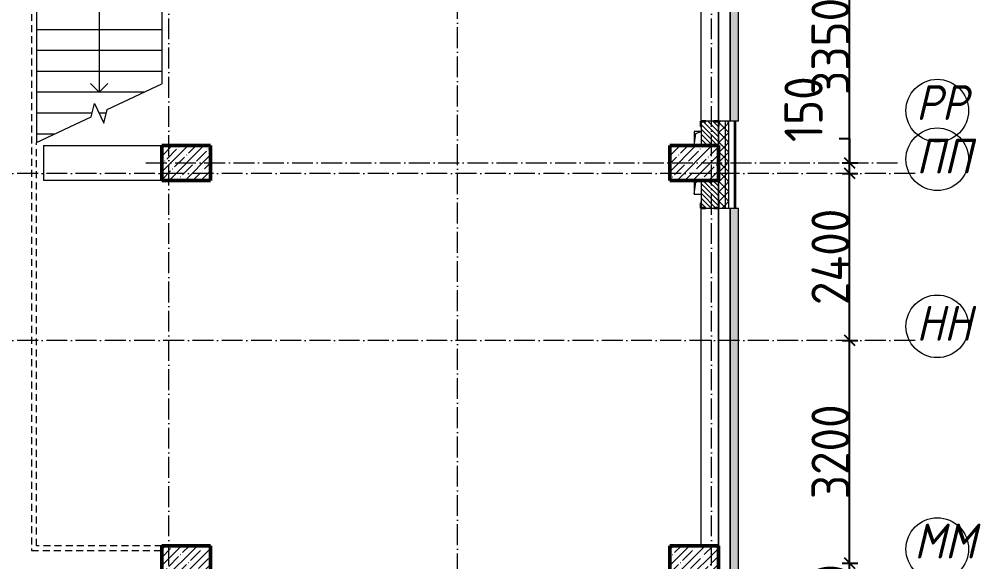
# Model space of a CAD drawing. Header units: millimetres. Extents: x -136833 to 49383, y -8033 to 344618.
# Drawn here: x -40233 to -26415, y 310198 to 317993 of the extents above; entities that cross this region are included whole.
import ezdxf

# ---------------------------------------------------------------- set-up
doc = ezdxf.new("R2010")
doc.units = ezdxf.units.MM
doc.linetypes.add('200_ШТРИХ_ш1п0_6_', pattern=[160, 100, -60])
doc.linetypes.add('50_200_ШТРИХ_1Т_ш5_п1_п1_', pattern=[700, 500, -100, 0, -100])
for name, color, linetype, lineweight in [('A-____-____-DIMS', 7, 'Continuous', 9), ('A-DETL-____-OTLN-3', 7, '200_ШТРИХ_ш1п0_6_', 9), ('A-GENM-____-MCUT', 7, 'Continuous', 25), ('A-GENM-____-OTLN', 7, 'Continuous', 9), ('A-GENM-____-OTLN-1', 7, 'Continuous', 25), ('A-GLAZ-____-OTLN', 7, 'Continuous', 9), ('A-WALL-____-MCUT', 7, 'Continuous', 13), ('A-WALL-____-MCUT-1', 7, 'Continuous', 9), ('A-WALL-____-OTLN', 7, 'Continuous', 9), ('A-WALL-____-PATT-1', 7, 'Continuous', 9), ('A-WALL-FNSH-MCUT-1', 7, 'Continuous', 9), ('S-COLS-____-MCUT', 7, 'Continuous', 50), ('S-COLS-____-OTLN', 7, 'Continuous', 9), ('S-GRID-____-IDEN', 7, 'Continuous', 9), ('S-GRID-____-OTLN-1', 7, '50_200_ШТРИХ_1Т_ш5_п1_п1_', 9), ('S-STRS-____-MBND', 7, 'Continuous', 9), ('S-STRS-____-OTLN-1', 7, 'Continuous', 9)]:
    doc.layers.add(name, color=color, linetype=linetype, lineweight=lineweight)
doc.layers.add('A-GLAZ-____-OTLN-1', color=7, linetype='Continuous', lineweight=9, true_color=0xc0c0c0)
doc.styles.add('ISOCPEUR_I_9', font='isocpeui.ttf', dxfattribs={"width": 0.9, "height": 250})
doc.styles.add('СПДС', font='isocpeur.ttf', dxfattribs={"width": 0.9})
doc.dimstyles.new('ISO-2_5_0_9К_БОЛЬШОЙ_ОСИ', dxfattribs={"dimscale": 304.8, "dimtxt": 248.995294, "dimasz": 0.492126, "dimexe": 0.393701, "dimexo": 0, "dimgap": 0, "dimtad": 1, "dimdec": 0, "dimzin": 0, "dimdsep": 46, "dimtxsty": 'ISOCPEUR_I_9', "dimblk1": 'OBLIQUE', "dimblk2": 'OBLIQUE', "dimsah": 1, "dimcen": 0.09, "dimdle": 0.393701, "dimazin": 0, "dimtfac": 1, "dimtdec": 4, "dimtix": 1, "dimtmove": 0, "dimatfit": 3, "dimfxl": 1, "dimtvp": 1, "dimtolj": 1, "dimtzin": 0, "dimarcsym": 2})
doc.dimstyles.new('ISO-2_5_0_9К_БОЛЬШОЙ_ОСИ_1', dxfattribs={"dimscale": 304.8, "dimtxt": 248.995294, "dimasz": 0.492126, "dimexe": 0.393701, "dimexo": 0, "dimgap": 0, "dimtad": 1, "dimdec": 0, "dimzin": 0, "dimdsep": 46, "dimtxsty": 'ISOCPEUR_I_9', "dimblk1": 'OBLIQUE', "dimblk2": 'OBLIQUE', "dimsah": 1, "dimcen": 0.09, "dimdle": 0.393701, "dimazin": 0, "dimtfac": 1, "dimtdec": 4, "dimtix": 1, "dimtmove": 1, "dimatfit": 3, "dimfxl": 1, "dimtvp": 1, "dimtolj": 1, "dimtzin": 0, "dimarcsym": 2})
pattern_1 = [(45, (-131434.41, 245796.49), (-70.71068, 70.71068), []), (135, (-131434.41, 245796.49), (-70.71068, -70.71068), [])]
pattern_2 = [(135, (-131434.413, 245796.486), (-35.35534, -35.35534), [])]

# ---------------------------------------------------------------- blocks, each defined once
blk = doc.blocks.new('BSC_Колонна _Прямоугольная - 500х700-V96-АР1_План отверстий 2 этажа в осях 1-64_Ю-ЯЯ')
at = {"layer": 'S-COLS-____-OTLN'}
h = blk.add_hatch(dxfattribs=at)
h.set_pattern_fill('FP_109', color=256, style=0, pattern_type=2)
h.set_pattern_definition([(315, (-64381.04, 93600), (114.04925, 114.04925), []), (315, (-64381.04, 93485.95), (114.04925, 114.04925), [201.613, -40.323, 3.353, -36.97])])
h.paths.add_polyline_path([(-250, 350), (-250, -350), (250, -350), (250, 350)], flags=0)
at = {"layer": 'S-COLS-____-MCUT'}
for p, q in [((250, 350), (-250, 350)), ((-250, 350), (-250, -350)), ((250, -350), (250, 350)), ((-250, -350), (250, -350))]:
    blk.add_line(p, q, dxfattribs=at)
blk = doc.blocks.new('BSC_Колонна _Прямоугольная - 500х700-V97-АР1_План отверстий 2 этажа в осях 1-64_Ю-ЯЯ')
at = {"layer": 'S-COLS-____-OTLN'}
h = blk.add_hatch(dxfattribs=at)
h.set_pattern_fill('FP_110', color=256, style=0, pattern_type=2)
h.set_pattern_definition([(315, (-70131.04, 93600), (114.04925, 114.04925), []), (315, (-70131.04, 93485.95), (114.04925, 114.04925), [201.613, -40.323, 3.353, -36.97])])
h.paths.add_polyline_path([(-250, -350), (250, -350), (250, 350), (-250, 350)], flags=0)
at = {"layer": 'S-COLS-____-MCUT'}
for p, q in [((250, 350), (-250, 350)), ((-250, 350), (-250, -350)), ((250, -350), (250, 350)), ((-250, -350), (250, -350))]:
    blk.add_line(p, q, dxfattribs=at)
blk = doc.blocks.new('BSC_Колонна _Прямоугольная - 500х700-V99-АР1_План отверстий 2 этажа в осях 1-64_Ю-ЯЯ')
at = {"layer": 'S-COLS-____-OTLN'}
h = blk.add_hatch(dxfattribs=at)
h.set_pattern_fill('FP_112', color=256, style=0, pattern_type=2)
h.set_pattern_definition([(315, (-70131.04, 100900), (114.04925, 114.04925), []), (315, (-70131.04, 100785.95), (114.04925, 114.04925), [201.613, -40.323, 3.353, -36.97])])
h.paths.add_polyline_path([(-250, 350), (-250, -350), (250, -350), (250, 350), (9, 350)], flags=0)
at = {"layer": 'S-COLS-____-MCUT'}
for p, q in [((250, 350), (-250, 350)), ((-250, 350), (-250, -350)), ((250, -350), (250, 350)), ((-250, -350), (250, -350))]:
    blk.add_line(p, q, dxfattribs=at)
blk = doc.blocks.new('BSC_Колонна _Прямоугольная - 500х700-V105-АР1_План отверстий 2 этажа в осях 1-64_Ю-ЯЯ')
at = {"layer": 'S-COLS-____-OTLN'}
h = blk.add_hatch(dxfattribs=at)
h.set_pattern_fill('FP_118', color=256, style=0, pattern_type=2)
h.set_pattern_definition([(315, (-64381.04, 100900), (114.04925, 114.04925), []), (315, (-64381.04, 100785.95), (114.04925, 114.04925), [201.613, -40.323, 3.353, -36.97])])
h.paths.add_polyline_path([(-250, 350), (-250, -350), (250, -350), (250, 350)], flags=0)
at = {"layer": 'S-COLS-____-MCUT'}
for p, q in [((250, 350), (-250, 350)), ((-250, 350), (-250, -350)), ((250, -350), (250, 350)), ((-250, -350), (250, -350))]:
    blk.add_line(p, q, dxfattribs=at)
blk = doc.blocks.new('Отлив_СКБ - Отлив витража_120_НВФ-31885687-АР1_План отверстий 2 этажа в осях 1-64_Ю-ЯЯ')
at = {"layer": 'A-GLAZ-____-OTLN-1'}
for points in [[(0, 0), (0, -2), (1800, -2), (1800, 0), (1023, 0)], [(0, -83), (0, -120), (1800, -120), (1800, -2), (0, -2), (0, -63)]]:
    blk.add_hatch(color=256, dxfattribs=at).paths.add_polyline_path(points, flags=0)
at = {"layer": 'A-GLAZ-____-OTLN'}
for p, q in [((0, 0), (1800, 0)), ((1800, -2), (0, -2)), ((0, -120), (0, -83)), ((0, -120), (1800, -120)), ((1800, -83), (1800, -120))]:
    blk.add_line(p, q, dxfattribs=at)
blk = doc.blocks.new('Фахверк_СКБ_Уголок - 250_2700-27497298-АР1_План отверстий 2 этажа в осях 1-64_Ю-ЯЯ')
at = {"layer": 'A-GENM-____-MCUT'}
for p, q in [((200, 181), (125, 181)), ((125, 181), (125, 106)), ((131, 106), (131, 175)), ((131, 175), (200, 175)), ((200, 175), (200, 181)), ((125, 106), (131, 106)), ((131, -6), (125, -6)), ((125, -6), (125, -81)), ((125, -81), (200, -81)), ((131, -75), (131, -6)), ((200, -75), (131, -75)), ((200, -81), (200, -75))]:
    blk.add_line(p, q, dxfattribs=at)
blk = doc.blocks.new('AR_Отверстие прямоугольное _в плите_ - AR_Отверстие прямоугольное _в плите_-V169-АР1_План отверстий 2 этажа в осях 1-64_Ю-ЯЯ')
at = {"layer": 'A-GENM-____-OTLN'}
for p, q in [((50, 100), (-50, 100)), ((-50, 100), (-50, -100)), ((-50, -100), (-25, 75)), ((-25, 75), (50, 100))]:
    blk.add_line(p, q, dxfattribs=at)
blk = doc.blocks.new('AR_Отверстие прямоугольное _в плите_ - AR_Отверстие прямоугольное _в плите_-V168-АР1_План отверстий 2 этажа в осях 1-64_Ю-ЯЯ')
at = {"layer": 'A-GENM-____-OTLN'}
for p, q in [((-50, 100), (-50, -100)), ((-50, -100), (-25, 75)), ((-25, 75), (50, 100)), ((-50, -100), (50, -100))]:
    blk.add_line(p, q, dxfattribs=at)
blk = doc.blocks.new('Отлив_СКБ - Отлив витража_120_НВФ-31884153-АР1_План отверстий 2 этажа в осях 1-64_Ю-ЯЯ')
at = {"layer": 'A-GLAZ-____-OTLN-1'}
for points in [[(0, 0), (0, -2), (13700, -2), (13700, 0), (4672, 0)], [(0, -83), (0, -120), (13700, -120), (13700, -2), (0, -2), (0, -63)]]:
    blk.add_hatch(color=256, dxfattribs=at).paths.add_polyline_path(points, flags=0)
at = {"layer": 'A-GLAZ-____-OTLN'}
for p, q in [((0, 0), (13700, 0)), ((13700, -2), (0, -2)), ((0, -120), (0, -83)), ((0, -120), (13700, -120)), ((13700, -83), (13700, -120))]:
    blk.add_line(p, q, dxfattribs=at)
blk = doc.blocks.new('Ось сетки - Круг_Ø6_00__ISO-2_5_0_9K_-25732049-АР1_План отверстий 3 этажа в осях 1-64_Ю-ЯЯ')
at = {"layer": 'S-GRID-____-IDEN'}
blk.add_circle((0, 0), 3, dxfattribs=at)
blk = doc.blocks.new('_Oblique')
at = {"color": 0, "linetype": 'ByBlock', "lineweight": -2}
blk.add_line((-0.5, -0.5), (0.5, 0.5), dxfattribs=at)
blk = doc.blocks.new('*D2021')
at = {"layer": 'A-____-____-DIMS', "color": 0, "lineweight": -2, "transparency": 16777216}
for p, q in [((386905, -23902), (386905, -22362)), ((386799, -22482), (387025, -22482)), ((386799, -23782), (387025, -23782))]:
    blk.add_line(p, q, dxfattribs=at)
at = {"layer": 'Defpoints', "color": 0, "transparency": 16777216}
for p in [(386799, -22482), (386905, -22482), (386799, -23782)]:
    blk.add_point(p, dxfattribs=at)
at = {"layer": 'A-____-____-DIMS', "color": 0, "lineweight": -2, "transparency": 16777216, "xscale": 150, "yscale": 150, "zscale": 150}
for p, rotation in [((386905, -22482), 90), ((386905, -23782), 270)]:
    blk.add_blockref('_Oblique', p, dxfattribs=dict(at, rotation=rotation))
at = {"layer": 'A-____-____-DIMS', "color": 0, "transparency": 16777216, "insert": (386631, -23132), "char_height": 548.6, "attachment_point": 5, "rotation": 90, "style": 'СПДС'}
blk.add_mtext('\\A1;1300', dxfattribs=at)
blk = doc.blocks.new('*D2022')
at = {"layer": 'A-____-____-DIMS', "color": 0, "lineweight": -2, "transparency": 16777216}
for p, q in [((386905, -22602), (386905, -19162)), ((386799, -19282), (387025, -19282)), ((386799, -22482), (387025, -22482))]:
    blk.add_line(p, q, dxfattribs=at)
at = {"layer": 'Defpoints', "color": 0, "transparency": 16777216}
for p in [(386799, -19282), (386905, -19282), (386799, -22482)]:
    blk.add_point(p, dxfattribs=at)
at = {"layer": 'A-____-____-DIMS', "color": 0, "lineweight": -2, "transparency": 16777216, "xscale": 150, "yscale": 150, "zscale": 150}
for p, rotation in [((386905, -19282), 90), ((386905, -22482), 270)]:
    blk.add_blockref('_Oblique', p, dxfattribs=dict(at, rotation=rotation))
at = {"layer": 'A-____-____-DIMS', "color": 0, "transparency": 16777216, "insert": (386631, -20882), "char_height": 548.6, "attachment_point": 5, "rotation": 90, "style": 'СПДС'}
blk.add_mtext('\\A1;3200', dxfattribs=at)
blk = doc.blocks.new('*D2023')
at = {"layer": 'A-____-____-DIMS', "color": 0, "lineweight": -2, "transparency": 16777216}
for p, q in [((386905, -19402), (386905, -16762)), ((386799, -16882), (387025, -16882)), ((386799, -19282), (387025, -19282))]:
    blk.add_line(p, q, dxfattribs=at)
at = {"layer": 'Defpoints', "color": 0, "transparency": 16777216}
for p in [(386799, -16882), (386905, -16882), (386799, -19282)]:
    blk.add_point(p, dxfattribs=at)
at = {"layer": 'A-____-____-DIMS', "color": 0, "lineweight": -2, "transparency": 16777216, "xscale": 150, "yscale": 150, "zscale": 150}
for p, rotation in [((386905, -16882), 90), ((386905, -19282), 270)]:
    blk.add_blockref('_Oblique', p, dxfattribs=dict(at, rotation=rotation))
at = {"layer": 'A-____-____-DIMS', "color": 0, "transparency": 16777216, "insert": (386631, -18082), "char_height": 548.6, "attachment_point": 5, "rotation": 90, "style": 'СПДС'}
blk.add_mtext('\\A1;2400', dxfattribs=at)
blk = doc.blocks.new('*D2024')
at = {"layer": 'A-____-____-DIMS', "color": 0, "lineweight": -2, "transparency": 16777216}
for p, q in [((386755, -16379), (386905, -16379)), ((386905, -16379), (386905, -16732)), ((386905, -17002), (386905, -16612)), ((386799, -16732), (387025, -16732)), ((386799, -16882), (387025, -16882))]:
    blk.add_line(p, q, dxfattribs=at)
at = {"layer": 'Defpoints', "color": 0, "transparency": 16777216}
for p in [(386799, -16732), (386905, -16732), (386799, -16882)]:
    blk.add_point(p, dxfattribs=at)
at = {"layer": 'A-____-____-DIMS', "color": 0, "lineweight": -2, "transparency": 16777216, "xscale": 150, "yscale": 150, "zscale": 150}
for p, rotation in [((386905, -16732), 90), ((386905, -16882), 270)]:
    blk.add_blockref('_Oblique', p, dxfattribs=dict(at, rotation=rotation))
at = {"layer": 'A-____-____-DIMS', "color": 0, "transparency": 16777216, "insert": (385969, -16433), "char_height": 548.6, "attachment_point": 1, "rotation": 90, "line_spacing_factor": 1.149209, "style": 'СПДС'}
blk.add_mtext('\\A1;150', dxfattribs=at)
blk = doc.blocks.new('*D2025')
at = {"layer": 'A-____-____-DIMS', "color": 0, "lineweight": -2, "transparency": 16777216}
for p, q in [((386905, -16852), (386905, -13262)), ((386799, -13382), (387025, -13382)), ((386799, -16732), (387025, -16732))]:
    blk.add_line(p, q, dxfattribs=at)
at = {"layer": 'Defpoints', "color": 0, "transparency": 16777216}
for p in [(386799, -13382), (386905, -13382), (386799, -16732)]:
    blk.add_point(p, dxfattribs=at)
at = {"layer": 'A-____-____-DIMS', "color": 0, "lineweight": -2, "transparency": 16777216, "xscale": 150, "yscale": 150, "zscale": 150}
for p, rotation in [((386905, -13382), 90), ((386905, -16732), 270)]:
    blk.add_blockref('_Oblique', p, dxfattribs=dict(at, rotation=rotation))
at = {"layer": 'A-____-____-DIMS', "color": 0, "transparency": 16777216, "insert": (386631, -15057), "char_height": 548.6, "attachment_point": 5, "rotation": 90, "style": 'СПДС'}
blk.add_mtext('\\A1;3350', dxfattribs=at)
blk = doc.blocks.new('3эт')
at = {"layer": 'S-GRID-____-OTLN-1', "color": 251, "ltscale": 0.6, "true_color": 0x636466}
for p, q in [((377120.7, -46882.4), (377120.7, 4029.4)), ((381270.7, -37346.8), (381270.7, 4029.4)), ((384920.7, -46882.4), (384920.7, 4029.4)), ((376792, -16732.4), (387696.3, -16732.4)), ((387845.1, -16882.4), (333012.7, -16882.4)), ((387845.1, -19282.4), (279101.9, -19282.4))]:
    blk.add_line(p, q, dxfattribs=at)
at = {"layer": 'S-GRID-____-IDEN', "xscale": 150, "yscale": 150, "zscale": 99.99999999999993}
for p, rotation in [((388165, -15980.7), 269.9999999999995), ((388165, -16679.9), 89.9999999999998), ((388165, -19079.9), 89.9999999999998), ((388165, -22279.9), 269.9999999999995)]:
    blk.add_blockref('Ось сетки - Круг_Ø6_00__ISO-2_5_0_9K_-25732049-АР1_План отверстий 3 этажа в осях 1-64_Ю-ЯЯ', p, dxfattribs=dict(at, rotation=rotation))
at = {"layer": 'S-GRID-____-IDEN', "char_height": 500, "attachment_point": 1, "style": 'ISOCPEUR_I_9'}
for s, insert, width in [('РР', (387857.7, -15615.6), 447.342), ('ПП', (387862.8, -16385.4), 447.342), ('НН', (387862.8, -18785.4), 447.342), ('ММ', (387833.8, -21914.8), 505.063)]:
    blk.add_mtext(s, dxfattribs=dict(at, insert=insert, width=width))
at = {"layer": 'A-____-____-DIMS'}
for base, p1, p2, override, picture, middle in [((386904.9, -13382.4), (386798.9, -16732.4), (386798.9, -13382.4), {"dimtxt": 1.8, "dimpost": '<>', "dimtxsty": 'СПДС', "dimfxl": 3350}, '*D2025', (386630.6, -15057.4)), ((386904.9, -16882.4), (386798.9, -19282.4), (386798.9, -16882.4), {"dimtxt": 1.8, "dimpost": '<>', "dimtxsty": 'СПДС', "dimfxl": 2400}, '*D2023', (386630.6, -18082.4)), ((386904.9, -19282.4), (386798.9, -22482.4), (386798.9, -19282.4), {"dimtxt": 1.8, "dimpost": '<>', "dimtxsty": 'СПДС', "dimfxl": 3200}, '*D2022', (386630.6, -20882.4)), ((386904.9, -22482.4), (386798.9, -23782.4), (386798.9, -22482.4), {"dimtxt": 1.8, "dimpost": '<>', "dimtxsty": 'СПДС', "dimfxl": 1300}, '*D2021', (386630.6, -23132.4))]:
    dim = blk.add_linear_dim(base=base, p1=p1, p2=p2, angle=90, dimstyle='ISO-2_5_0_9К_БОЛЬШОЙ_ОСИ', override=override, dxfattribs=at)
    dim.commit()
    dim.dimension.update_dxf_attribs({"geometry": picture, "text_midpoint": middle})
dim = blk.add_linear_dim(base=(386904.9, -16732.4), p1=(386798.9, -16882.4), p2=(386798.9, -16732.4), angle=90, dimstyle='ISO-2_5_0_9К_БОЛЬШОЙ_ОСИ_1', override={"dimtxt": 1.8, "dimpost": '<>', "dimtxsty": 'СПДС', "dimfxl": 150}, dxfattribs=at)
dim.commit()
dim.dimension.update_dxf_attribs({"geometry": '*D2024', "text_midpoint": (386745, -16378.7), "dimtype": 160, "text_rotation": 90})

msp = doc.modelspace()

# ---------------------------------------------------------------- hatches: boundary and pattern name
at = {"layer": 'A-WALL-____-PATT-1'}
h = msp.add_hatch(dxfattribs=at)
h.set_pattern_fill('FP_3', color=256, style=0, pattern_type=2)
h.set_pattern_definition([(45, (-131434.41, 245796.49), (-85.53659, 85.53659), []), (45, (-131377.39, 245796.49), (-85.53659, 85.53659), [])])
h.paths.add_polyline_path([(-29934.4, 315277.5), (-29934.4, 316527.5), (-29954.4, 316527.5), (-29954.4, 315277.5)], flags=0)
h.paths.add_polyline_path([(-29954.4, 318327.5), (-29934.4, 318327.5), (-29934.4, 319527.5), (-29954.4, 319527.5), (-29954.4, 319165.2)], flags=0)
h.paths.add_polyline_path([(-29934.4, 321327.5), (-29934.4, 322527.5), (-29954.4, 322527.5), (-29954.4, 321327.5)], flags=0)
h.paths.add_polyline_path([(-29934.4, 324327.5), (-29934.4, 325527.5), (-29954.4, 325527.5), (-29954.4, 324327.5)], flags=0)
h.paths.add_polyline_path([(-29934.4, 327327.5), (-29934.4, 331707.5), (-29954.4, 331707.5), (-29954.4, 327327.5)], flags=0)
h = msp.add_hatch(dxfattribs=at)
h.set_pattern_fill('FP_1', color=256, style=0, pattern_type=2)
h.set_pattern_definition(pattern_1)
h.paths.add_polyline_path([(-30034.4, 292612.5), (-30034.4, 292877.5), (-30084.4, 292877.5), (-30084.4, 292612.5)], flags=0)
h.paths.add_polyline_path([(-30084.4, 293877.5), (-30034.4, 293877.5), (-30034.4, 301577.5), (-30084.4, 301577.5), (-30084.4, 296563.4)], flags=0)
h.paths.add_polyline_path([(-30084.4, 315277.5), (-30034.4, 315277.5), (-30034.4, 316527.5), (-30084.4, 316527.5), (-30084.4, 315936.4)], flags=0)
h.paths.add_polyline_path([(-30084.4, 318327.5), (-30034.4, 318327.5), (-30034.4, 319527.5), (-30084.4, 319527.5), (-30084.4, 319165.2)], flags=0)
h.paths.add_polyline_path([(-30034.4, 321327.5), (-30034.4, 322527.5), (-30084.4, 322527.5), (-30084.4, 321327.5)], flags=0)
h.paths.add_polyline_path([(-30034.4, 324327.5), (-30034.4, 325527.5), (-30084.4, 325527.5), (-30084.4, 324327.5)], flags=0)
h.paths.add_polyline_path([(-30034.4, 327327.5), (-30034.4, 331577.5), (-30084.4, 331577.5), (-30084.4, 327327.5)], flags=0)
h = msp.add_hatch(dxfattribs=at)
h.set_pattern_fill('FP_1', color=256, style=0, pattern_type=2)
h.set_pattern_definition(pattern_1)
h.paths.add_polyline_path([(-30184.4, 292612.5), (-30084.4, 292612.5), (-30084.4, 292877.5), (-30184.4, 292877.5)], flags=0)
h.paths.add_polyline_path([(-30084.4, 293877.5), (-30084.4, 301577.5), (-30178.4, 301577.5), (-30178.4, 301502.5), (-30184.4, 301502.5), (-30184.4, 293877.5)], flags=0)
h.paths.add_polyline_path([(-30084.4, 315277.5), (-30084.4, 316527.5), (-30178.4, 316527.5), (-30178.4, 316452.5), (-30184.4, 316452.5), (-30184.4, 315352.5), (-30178.4, 315352.5), (-30178.4, 315277.5)], flags=0)
h.paths.add_polyline_path([(-30178.4, 318327.5), (-30084.4, 318327.5), (-30084.4, 319527.5), (-30184.4, 319527.5), (-30184.4, 318402.5), (-30178.4, 318402.5), (-30178.4, 318333.5)], flags=0)
h.paths.add_polyline_path([(-30178.4, 321327.5), (-30084.4, 321327.5), (-30084.4, 322527.5), (-30178.4, 322527.5), (-30178.4, 322452.5), (-30184.4, 322452.5), (-30184.4, 321402.5), (-30178.4, 321402.5), (-30178.4, 321333.5)], flags=0)
h.paths.add_polyline_path([(-30178.4, 324327.5), (-30084.4, 324327.5), (-30084.4, 325527.5), (-30178.4, 325527.5), (-30178.4, 325452.5), (-30184.4, 325452.5), (-30184.4, 324402.5), (-30178.4, 324402.5), (-30178.4, 324333.5)], flags=0)
h.paths.add_polyline_path([(-30084.4, 327327.5), (-30084.4, 331477.5), (-30184.4, 331477.5), (-30184.4, 327327.5)], flags=0)
h = msp.add_hatch(dxfattribs=at)
h.set_pattern_fill('FP_6', color=256, style=0, pattern_type=2)
h.set_pattern_definition(pattern_2)
h.paths.add_polyline_path([(-30434.4, 316177.5), (-30184.4, 316177.5), (-30184.4, 316521.5), (-30253.4, 316521.5), (-30253.4, 316527.5), (-30365.4, 316527.5), (-30365.4, 316521.5), (-30434.4, 316521.5), (-30434.4, 316452.5)], flags=0)
h.paths.add_polyline_path([(-30253.4, 318327.5), (-30253.4, 318333.5), (-30184.4, 318333.5), (-30184.4, 319027.5), (-30434.4, 319027.5), (-30434.4, 318333.5), (-30365.4, 318333.5), (-30365.4, 318327.5)], flags=0)
h = msp.add_hatch(dxfattribs=at)
h.set_pattern_fill('FP_6', color=256, style=0, pattern_type=2)
h.set_pattern_definition(pattern_2)
h.paths.add_polyline_path([(-30253.4, 315277.5), (-30253.4, 315283.5), (-30184.4, 315283.5), (-30184.4, 315677.5), (-30434.4, 315677.5), (-30434.4, 315283.5), (-30365.4, 315283.5), (-30365.4, 315277.5)], flags=0)

# ---------------------------------------------------------------- linework, layer by layer
at = {"layer": 'A-DETL-____-OTLN-3'}
for p, q in [((-40054.4, 320947.5), (-40054.4, 310357.5)), ((-39984.4, 310427.5), (-39984.4, 316222.9)), ((-40054.4, 310357.5), (-38184.4, 310357.5)), ((-38184.4, 310427.5), (-39984.4, 310427.5))]:
    msp.add_line(p, q, dxfattribs=at)
at = {"layer": 'A-WALL-____-MCUT'}
for p, q in [((-30434.4, 316452.5), (-30434.4, 316177.5)), ((-30253.4, 316527.5), (-30365.4, 316527.5)), ((-29954.4, 316527.5), (-30178.4, 316527.5)), ((-29954.4, 315277.5), (-29954.4, 316527.5)), ((-30434.4, 315677.5), (-30434.4, 315352.5)), ((-30365.4, 315277.5), (-30253.4, 315277.5)), ((-30178.4, 315277.5), (-29954.4, 315277.5))]:
    msp.add_line(p, q, dxfattribs=at)
at = {"layer": 'A-WALL-____-MCUT-1'}
for p, q in [((-30184.4, 316452.5), (-30184.4, 316177.5)), ((-30184.4, 316177.5), (-30184.4, 316452.5)), ((-30084.4, 315277.5), (-30084.4, 316527.5)), ((-30034.4, 315277.5), (-30034.4, 316527.5)), ((-30184.4, 315677.5), (-30184.4, 315352.5)), ((-30184.4, 315352.5), (-30184.4, 315677.5))]:
    msp.add_line(p, q, dxfattribs=at)
at = {"layer": 'A-WALL-____-OTLN'}
for p, q in [((-30434.4, 316527.5), (-30434.4, 318327.5)), ((-30184.4, 316527.5), (-30184.4, 318327.5)), ((-30184.4, 318327.5), (-30184.4, 316527.5)), ((-39884.4, 316177.5), (-38184.4, 316177.5)), ((-39884.4, 316177.5), (-39884.4, 315677.5)), ((-38184.4, 315677.5), (-39884.4, 315677.5)), ((-30434.4, 310427.5), (-30434.4, 315277.5)), ((-30184.4, 310427.5), (-30184.4, 315277.5)), ((-30184.4, 315277.5), (-30184.4, 310427.5))]:
    msp.add_line(p, q, dxfattribs=at)
at = {"layer": 'A-WALL-FNSH-MCUT-1'}
for p, q in [((-29934.4, 316527.5), (-29954.4, 316527.5)), ((-29954.4, 316527.5), (-29954.4, 315277.5)), ((-29934.4, 315277.5), (-29934.4, 316527.5)), ((-29954.4, 315277.5), (-29934.4, 315277.5))]:
    msp.add_line(p, q, dxfattribs=at)
at = {"layer": 'S-STRS-____-MBND'}
for p, q in [((-38971.1, 316695.4), (-38184.4, 317062.2)), ((-39197.7, 316589.7), (-39150.4, 316784.1)), ((-39150.4, 316784.1), (-39018.4, 316500.9)), ((-39984.4, 316222.9), (-39197.7, 316589.7)), ((-39018.4, 316500.9), (-38971.1, 316695.4))]:
    msp.add_line(p, q, dxfattribs=at)
at = {"layer": 'S-STRS-____-OTLN-1'}
for p, q in [((-39984.4, 318142.5), (-39984.4, 317842.5)), ((-39084.4, 318142.5), (-39084.4, 317842.5)), ((-38184.4, 318142.5), (-38184.4, 317842.5)), ((-39984.4, 317842.5), (-39984.4, 317542.5)), ((-38184.4, 317842.5), (-39984.4, 317842.5)), ((-38184.4, 317842.5), (-39984.4, 317842.5)), ((-39084.4, 317842.5), (-39084.4, 317542.5)), ((-38184.4, 317842.5), (-38184.4, 317542.5)), ((-39984.4, 317542.5), (-39984.4, 317242.5)), ((-38184.4, 317542.5), (-39984.4, 317542.5)), ((-38184.4, 317542.5), (-39984.4, 317542.5)), ((-39084.4, 317542.5), (-39084.4, 317242.5)), ((-38184.4, 317542.5), (-38184.4, 317242.5)), ((-39984.4, 317242.5), (-39984.4, 316942.5)), ((-38184.4, 317242.5), (-39984.4, 317242.5)), ((-38184.4, 317242.5), (-39984.4, 317242.5)), ((-39084.4, 317242.5), (-39084.4, 316942.5)), ((-38184.4, 317242.5), (-38184.4, 317062.2)), ((-39084.4, 316942.5), (-39209.4, 317067.5)), ((-39084.4, 316942.5), (-38959.4, 317067.5)), ((-39984.4, 316942.5), (-39984.4, 316642.5)), ((-38441.1, 316942.5), (-39984.4, 316942.5)), ((-38441.1, 316942.5), (-39984.4, 316942.5)), ((-39984.4, 316642.5), (-39984.4, 316342.5)), ((-39184.9, 316642.5), (-39984.4, 316642.5)), ((-39184.9, 316642.5), (-39984.4, 316642.5)), ((-38984, 316642.5), (-39084.4, 316642.5)), ((-38984, 316642.5), (-39084.4, 316642.5)), ((-39984.4, 316342.5), (-39984.4, 316222.9)), ((-39727.8, 316342.5), (-39984.4, 316342.5)), ((-39727.8, 316342.5), (-39984.4, 316342.5))]:
    msp.add_line(p, q, dxfattribs=at)

# ---------------------------------------------------------------- block references
msp.add_blockref('3эт', (-415205.1, 332659.9))
at = {"layer": 'A-GENM-____-OTLN'}
for name, p in [('AR_Отверстие прямоугольное _в плите_ - AR_Отверстие прямоугольное _в плите_-V169-АР1_План отверстий 2 этажа в осях 1-64_Ю-ЯЯ', (-30484.4, 316277.5)), ('AR_Отверстие прямоугольное _в плите_ - AR_Отверстие прямоугольное _в плите_-V168-АР1_План отверстий 2 этажа в осях 1-64_Ю-ЯЯ', (-30484.4, 315577.5))]:
    msp.add_blockref(name, p, dxfattribs=at)
at = {"layer": 'A-GENM-____-OTLN-1'}
for p, rotation in [((-30359.4, 316652.5), 269.9999999999999), ((-30259.4, 315152.5), 89.99999999999993)]:
    msp.add_blockref('Фахверк_СКБ_Уголок - 250_2700-27497298-АР1_План отверстий 2 этажа в осях 1-64_Ю-ЯЯ', p, dxfattribs=dict(at, rotation=rotation))
at = {"layer": 'A-GLAZ-____-OTLN', "rotation": 90}
for name, p in [('Отлив_СКБ - Отлив витража_120_НВФ-31885687-АР1_План отверстий 2 этажа в осях 1-64_Ю-ЯЯ', (-30017.4, 316527.5)), ('Отлив_СКБ - Отлив витража_120_НВФ-31884153-АР1_План отверстий 2 этажа в осях 1-64_Ю-ЯЯ', (-30017.4, 301577.5))]:
    msp.add_blockref(name, p, dxfattribs=at)
at = {"layer": 'S-COLS-____-OTLN', "rotation": 89.9999999999999}
for name, p in [('BSC_Колонна _Прямоугольная - 500х700-V97-АР1_План отверстий 2 этажа в осях 1-64_Ю-ЯЯ', (-37834.4, 315927.5)), ('BSC_Колонна _Прямоугольная - 500х700-V99-АР1_План отверстий 2 этажа в осях 1-64_Ю-ЯЯ', (-30534.4, 315927.5)), ('BSC_Колонна _Прямоугольная - 500х700-V96-АР1_План отверстий 2 этажа в осях 1-64_Ю-ЯЯ', (-37834.4, 310177.5)), ('BSC_Колонна _Прямоугольная - 500х700-V105-АР1_План отверстий 2 этажа в осях 1-64_Ю-ЯЯ', (-30534.4, 310177.5))]:
    msp.add_blockref(name, p, dxfattribs=at)

doc.saveas('drawing.dxf')
